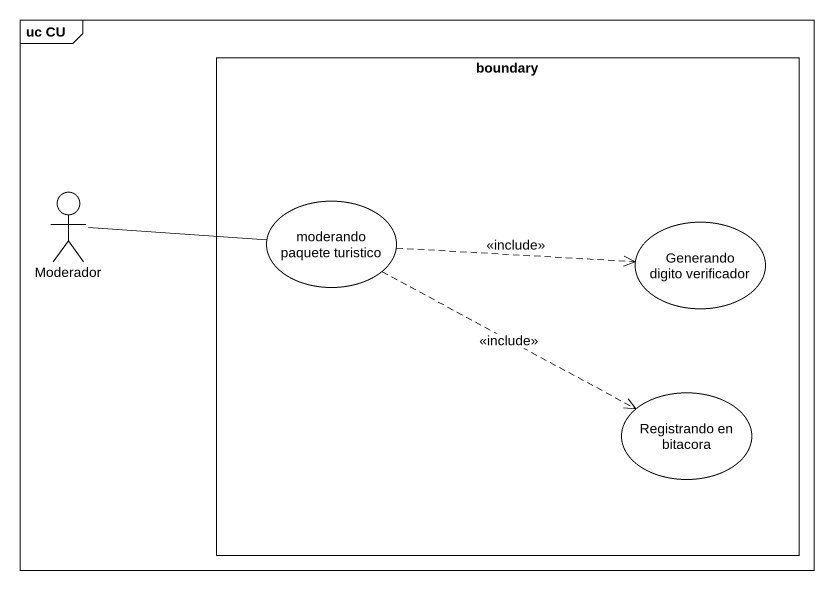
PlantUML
@startuml
mainframe uc CU
rectangle "boundary" as boundary_ {
  usecase "moderando paquete turistico" as moderando_paquete_turistico
  usecase "Generando digito verificador" as Generando_digito_verificador
  usecase "Registrando en bitacora" as Registrando_en_bitacora
}
actor Moderador
Moderador -right- moderando_paquete_turistico
moderando_paquete_turistico .right.> Generando_digito_verificador : <<include>>
moderando_paquete_turistico .right.> Registrando_en_bitacora : <<include>>
@enduml
